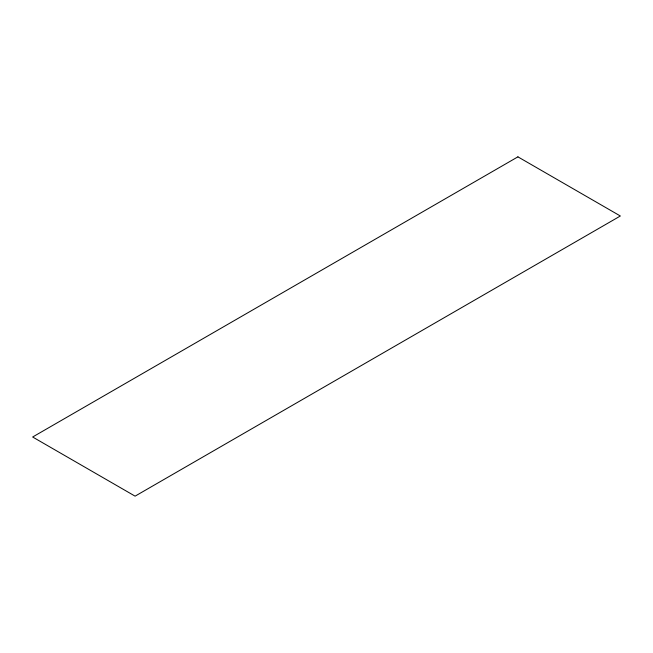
<?xml version="1.0" encoding="UTF-8"?>
<svg xmlns="http://www.w3.org/2000/svg" width="653" height="653" viewBox="0 0 653 653"><rect width="100%" height="100%" fill="white"/><g stroke="black" fill="none" stroke-linecap="round" stroke-linejoin="round"><path stroke-width="0.98" d="M517.911 156.851L32.65 437.004L135.089 496.149L620.35 215.996L517.911 156.851"/></g></svg>
